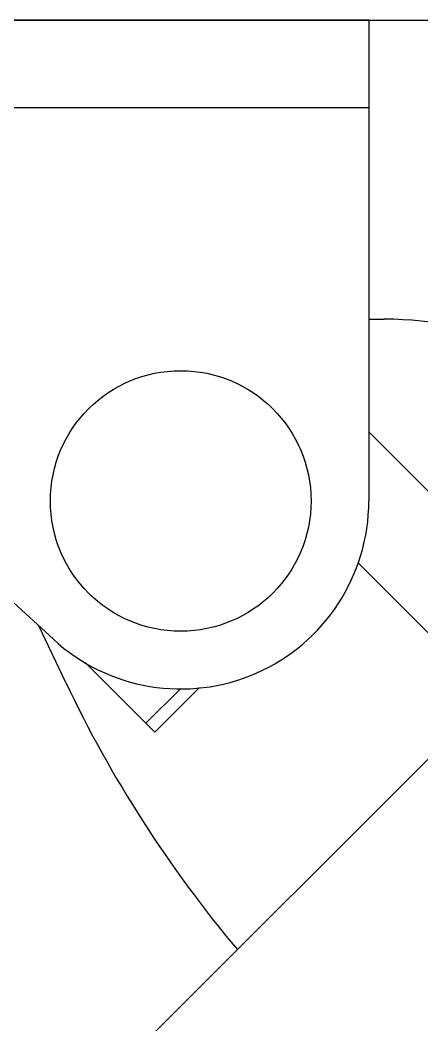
# Model space of a CAD drawing. Extents: x 1725261 to 1937680, y 860327 to 1571294.
# Drawn here: x 1845402 to 1845664, y 1238543 to 1239198 of the extents above; entities that cross this region are included whole.
import ezdxf

# ---------------------------------------------------------------- set-up
doc = ezdxf.new("R2010")
doc.units = 0
doc.header["$LTSCALE"] = 1000
doc.header["$MEASUREMENT"] = 0
doc.layers.add('bz', color=2, linetype='Continuous')

msp = doc.modelspace()

# ---------------------------------------------------------------- linework, layer by layer
for p, q in [((1845629.31, 1239198.07), (1844934.22, 1239198.07)), ((1845629.31, 1239198.07), (1845629.31, 1238884.41)), ((1845629.31, 1239140.83), (1845046.84, 1239140.83)), ((1845423.59, 1238794.14), (1845046.84, 1239140.83)), ((1845629.31, 1239002.96), (1845639.24, 1239002.96)), ((1845957.68, 1238601.07), (1845629.31, 1238929.43)), ((1845911.42, 1238554.81), (1845622.25, 1238843.97)), ((1845431.63, 1238766.04), (1845414.13, 1238802.85)), ((1845444.23, 1238779.13), (1845489.76, 1238733.6)), ((1845518.89, 1238762.73), (1845489.76, 1238733.6)), ((1845506.62, 1238762.03), (1845483.98, 1238739.39)), ((1845691.69, 1238739.85), (1845454.61, 1238502.77))]:
    msp.add_line(p, q)
msp.add_circle((1845506.65, 1238884.41), 84.98)
for centre, radius, start, end in [((1845639.2, 1238757.63), 245.33, 45, 89.99137), ((1845506.65, 1238884.41), 122.66, 227.37962, 0), ((1846170.17, 1239117.16), 817.75, 205.42766, 219.98081)]:
    msp.add_arc(centre, radius, start, end)
at = {"layer": 'bz'}
msp.add_line((1842941.16, 1239198.07), (1861013.16, 1239198.07), dxfattribs=at)

doc.saveas('drawing.dxf')
